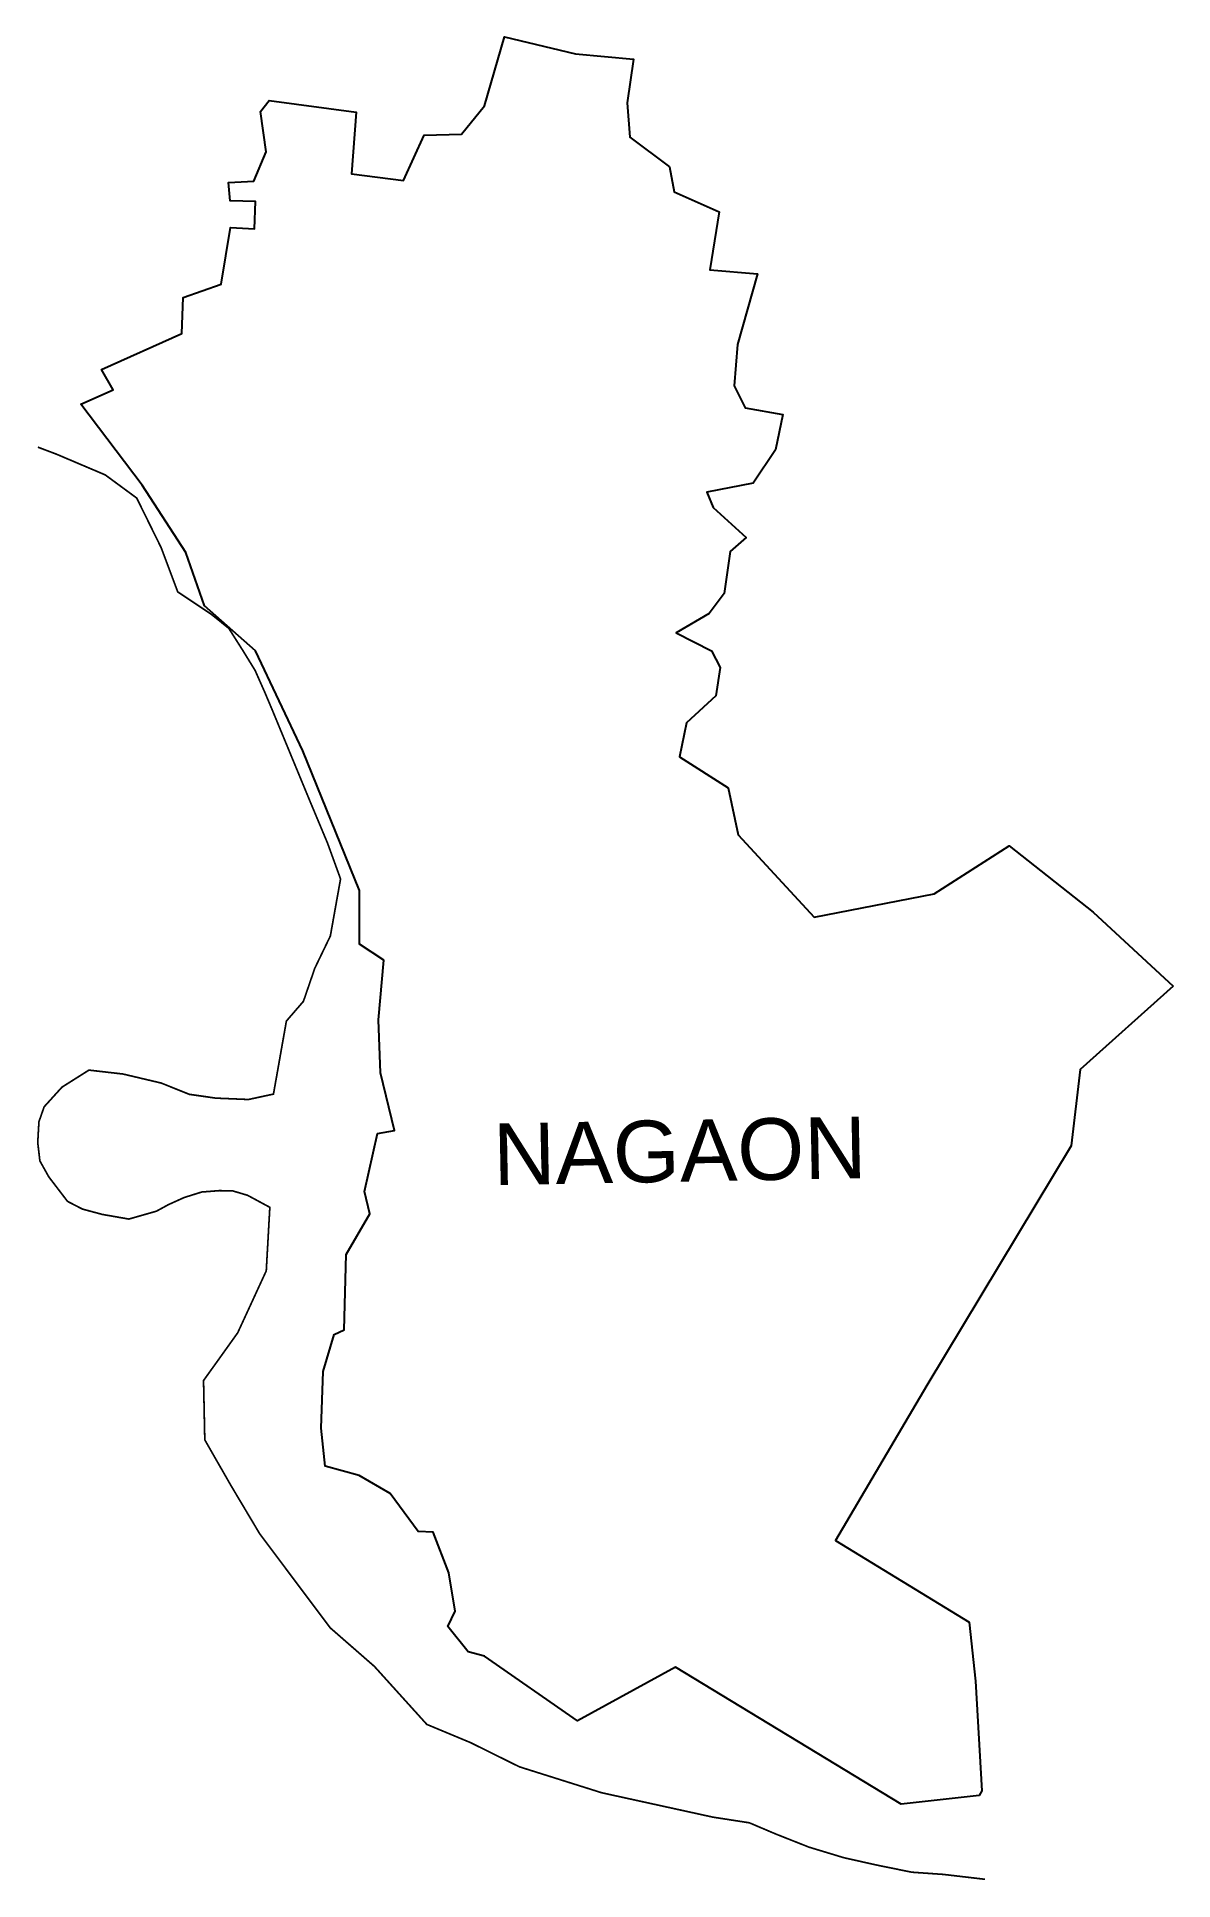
# Model space of a CAD drawing. Header units: metres. Extents: x 280706 to 282710, y 2085340 to 2088590.
import ezdxf

# ---------------------------------------------------------------- set-up
doc = ezdxf.new("R2010")
doc.units = ezdxf.units.M
for name, color, linetype in [('LOW TIDE LINE', 5, 'Continuous'), ('village', 3, 'Continuous'), ('VILLAGE NAME', 250, 'Continuous')]:
    doc.layers.add(name, color=color, linetype=linetype)
doc.styles.get("Standard").update_dxf_attribs({"font": 'calibri.ttf'})

msp = doc.modelspace()

# ---------------------------------------------------------------- linework, layer by layer
at = {"layer": 'LOW TIDE LINE', "lineweight": 0}
msp.add_lwpolyline([(282378.3, 2085341.9, 3, 3, 0), (282305, 2085350.5, 3, 3, 0), (282249.2, 2085354.4, 3, 3, 0), (282186.2, 2085367.2, 3, 3, 0), (282129.2, 2085380, 3, 3, 0), (282067.8, 2085398.6, 3, 3, 0), (282009.4, 2085421.7, 3, 3, 0), (281962.7, 2085441.5, 3, 3, 0), (281898.3, 2085451.5, 3, 3, 0), (281702.2, 2085494.5, 3, 3, 0), (281557.2, 2085540.2, 3, 3, 0), (281471.2, 2085582.8, 3, 3, 0), (281393.9, 2085615, 3, 3, 0), (281301.4, 2085717.3, 3, 3, 0), (281223.5, 2085785.3, 3, 3, 0), (281099.2, 2085951.1, 3, 3, 0), (281048.6, 2086036, 3, 3, 0), (281002.4, 2086116.6, 3, 3, 0), (281000.2, 2086221.2, 3, 3, 0), (281060.4, 2086305.3, 3, 3, 0), (281110.8, 2086414.6, 3, 3, 0), (281117.1, 2086526.6, 3, 3, 0), (281077.8, 2086547.8, 3, 3, 0), (281051.5, 2086555.6, 3, 3, 0), (281028, 2086556, 3, 3, 0), (280997.1, 2086553.6, 3, 3, 0), (280966.1, 2086543.9, 3, 3, 0), (280938, 2086531.2, 3, 3, 0), (280917.2, 2086519.8, 3, 3, 0), (280868.5, 2086505.9, 3, 3, 0), (280821.6, 2086514.1, 3, 3, 0), (280786.6, 2086523.5, 3, 3, 0), (280760.3, 2086537.1, 3, 3, 0), (280727.3, 2086580.3, 3, 3, 0), (280711.6, 2086608.4, 3, 3, 0), (280707.8, 2086640.8, 3, 3, 0), (280709.9, 2086677.5, 3, 3, 0), (280719.1, 2086703.8, 3, 3, 0), (280750.6, 2086738.5, 3, 3, 0), (280798.1, 2086768.5, 3, 3, 0), (280858.2, 2086761.6, 3, 3, 0), (280925.5, 2086745.7, 3, 3, 0), (280975.1, 2086725.8, 3, 3, 0), (281022, 2086719.1, 3, 3, 0), (281079.3, 2086716.7, 3, 3, 0), (281123.5, 2086726.2, 3, 3, 0), (281146.3, 2086855, 3, 3, 0), (281176.3, 2086889.7, 3, 3, 0), (281196.4, 2086948.1, 3, 3, 0), (281223.8, 2087004.9, 3, 3, 0), (281241.8, 2087105.5, 3, 3, 0), (281219, 2087168.3, 3, 3, 0), (281187.3, 2087244, 3, 3, 0), (281121.2, 2087403.9, 3, 3, 0), (281107.9, 2087435.3, 3, 3, 0), (281091.1, 2087473.2, 3, 3, 0), (281068.8, 2087509.4, 3, 3, 0), (281044.7, 2087547.4, 3, 3, 0), (281013, 2087572.8, 3, 3, 0), (280954.7, 2087611.6, 3, 3, 0), (280925.5, 2087689.5, 3, 3, 0), (280882.4, 2087777, 3, 3, 0), (280826.8, 2087817.9, 3, 3, 0), (280740.6, 2087854.5, 3, 3, 0), (280708, 2087866.8, 3, 3, 0)], format="xyseb", dxfattribs=at)
at = {"layer": 'village', "color": 3}
msp.add_polyline3d([(282710, 2086916.7, 0), (282545.8, 2086769.4, 0), (282530.1, 2086635.2, 0), (282275.6, 2086212.7, 0), (282114.5, 2085939, 0), (282350.1, 2085795, 0), (282361.5, 2085691.1, 0), (282372.9, 2085497.9, 0), (282367.7, 2085489.6, 0), (282230.2, 2085474.6, 0), (281832.2, 2085716, 0), (281659.9, 2085621.4, 0), (281495.9, 2085735.5, 0), (281467, 2085743, 0), (281431.1, 2085787.7, 0), (281444.2, 2085814.4, 0), (281432.6, 2085882, 0), (281405.4, 2085953.9, 0), (281378.7, 2085954.8, 0), (281329.4, 2086022.1, 0), (281274.8, 2086053.8, 0), (281214.7, 2086070.5, 0), (281207.5, 2086137, 0), (281211.2, 2086236.9, 0), (281230.6, 2086302.6, 0), (281248.3, 2086310.5, 0), (281251.6, 2086443.6, 0), (281293.2, 2086515, 0), (281284.3, 2086554.4, 0), (281307.2, 2086656.9, 0), (281337.1, 2086662.1, 0), (281312, 2086763.6, 0), (281308.6, 2086857.1, 0), (281317.9, 2086962.2, 0), (281275.4, 2086990.6, 0), (281275.3, 2087084.9, 0), (281175, 2087331.1, 0), (281091.9, 2087507.8, 0), (281002.1, 2087587.3, 0), (280968.9, 2087680.8, 0), (280892, 2087800, 0), (280783.7, 2087942.6, 0), (280840.6, 2087967.7, 0), (280820.4, 2088003.6, 0), (280962.2, 2088067, 0), (280964.3, 2088130.4, 0), (281031, 2088154.3, 0), (281047.5, 2088254, 0), (281090.2, 2088251.9, 0), (281092, 2088299.7, 0), (281047.4, 2088301.3, 0), (281044.5, 2088333.6, 0), (281089, 2088335.5, 0), (281110.5, 2088387.6, 0), (281100.7, 2088458.7, 0), (281115.9, 2088478.1, 0), (281269.6, 2088457.5, 0), (281261.1, 2088348.6, 0), (281352.9, 2088337.1, 0), (281389.5, 2088416.6, 0), (281455, 2088418.8, 0), (281495.4, 2088468.3, 0), (281531.2, 2088590.1, 0), (281656.3, 2088560, 0), (281758.5, 2088550.9, 0), (281747.2, 2088473.7, 0), (281751.8, 2088413.2, 0), (281822, 2088361.2, 0), (281830, 2088317, 0), (281909.2, 2088281.9, 0), (281893, 2088179.5, 0), (281977.1, 2088172.3, 0), (281941.8, 2088047.6, 0), (281936.1, 2087974.6, 0), (281955.4, 2087936.3, 0), (282021.8, 2087924.1, 0), (282008.7, 2087862, 0), (281969.3, 2087803.3, 0), (281887.9, 2087787.6, 0), (281898.9, 2087760.1, 0), (281957.3, 2087707.4, 0), (281928.7, 2087682.6, 0), (281918.3, 2087608.9, 0), (281891.7, 2087573.4, 0), (281833.9, 2087539.2, 0), (281896, 2087507.6, 0), (281911.1, 2087478.1, 0), (281903.7, 2087428.4, 0), (281852, 2087380.6, 0), (281839.7, 2087321, 0), (281925.2, 2087266.4, 0), (281942.8, 2087183.3, 0), (282077.2, 2087038, 0), (282288.5, 2087079, 0), (282420.7, 2087163.9, 0), (282569.2, 2087047.2, 0)], close=True, dxfattribs=at)

# ---------------------------------------------------------------- texts
at = {"layer": 'VILLAGE NAME', "insert": (281509.8, 2086674.2), "char_height": 108.748, "attachment_point": 1, "rotation": 1.1028}
msp.add_mtext_dynamic_manual_height_columns('{\\fArial|b0|i0|c0|p34;NAGAON}', width=726.929, gutter_width=543.7, heights=[0], dxfattribs=at)

doc.saveas('drawing.dxf')
